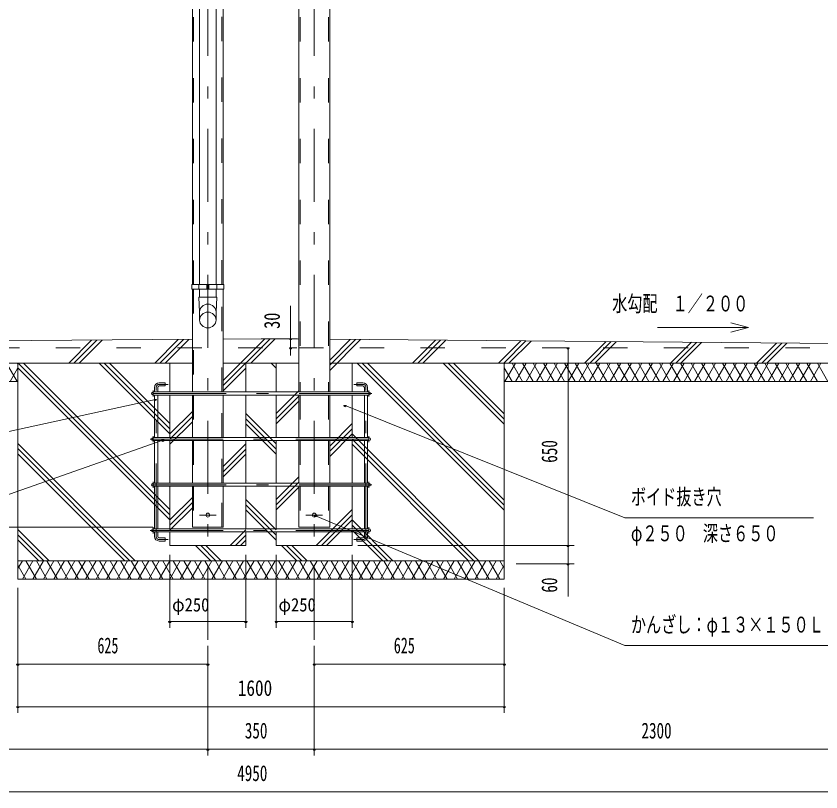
# Model space of a CAD drawing. Units: millimetres, scale not verified, with parts at other scales. Extents: x -35377 to 35394, y -16800 to 16800.
# Drawn here: x 19125 to 29715, y -3848 to 6356 of the extents above; entities that cross this region are included whole.
import ezdxf
from ezdxf.enums import TextEntityAlignment as Align

# ---------------------------------------------------------------- set-up
doc = ezdxf.new("R2010")
doc.units = ezdxf.units.MM
doc.header["$LTSCALE"] = 80
doc.linetypes.add('USER2', pattern=[10, 4, -6])
doc.linetypes.add('USER3', pattern=[24, 12, -5, 2, -5])
for name, color, linetype, lineweight in [('0-6_2-02BOLD', 7, 'Continuous', 18), ('0-7_2-12HIDDEN', 3, 'USER2', 18), ('0-8_2-22CENTER', 3, 'USER3', 18), ('0-A_2-52DIM', 3, 'Continuous', 18), ('0-B_2-62HATCH', 2, 'Continuous', 18)]:
    doc.layers.add(name, color=color, linetype=linetype, lineweight=lineweight)
doc.styles.add('ＭＳ ゴシック', font='')
doc.styles.get('ＭＳ ゴシック').set_extended_font_data('MS Gothic')

msp = doc.modelspace()

# ---------------------------------------------------------------- linework, layer by layer
at = {"layer": '0-6_2-02BOLD'}
for p, q in [((21537.92, 9991.89), (21537.92, 2826.27)), ((21757.96, 2826.27), (21757.96, 9991.89)), ((21444.73, 2826.27), (21444.73, 7939.89)), ((21851.13, 7939.89), (21851.13, 2826.28)), ((22844.73, 7939.89), (22844.73, 1411.89)), ((23251.13, 1411.89), (23251.13, 7939.89)), ((21444.73, 1411.89), (21444.73, 2762.28)), ((21531.5, 2826.27), (21531.5, 2762.28)), ((21537.89, 2762.28), (21537.89, 2660.41)), ((21635.73, 2762.28), (21635.73, 2826.28)), ((21660.13, 2794.28), (21635.73, 2794.28)), ((21660.13, 2826.28), (21660.13, 2762.28)), ((21757.89, 2762.28), (21757.89, 2660.41)), ((21764.29, 2762.28), (21764.29, 2826.27)), ((21851.13, 2762.28), (21851.13, 1411.89)), ((22347.93, 2111.89), (22829.73, 2109.49)), ((23251.13, 2104.59), (32247.93, 2031.89)), ((21444.73, 1791.89), (12447.93, 1791.89)), ((21147.93, 1791.89), (21147.93, 1411.89)), ((21851.13, 1791.89), (22844.73, 1791.89)), ((22147.93, 1411.89), (22147.93, 1791.89)), ((22547.93, 1791.89), (22547.93, 1411.89)), ((23251.13, 1791.89), (32247.93, 1791.89)), ((23547.93, 1411.89), (23547.93, 1791.89)), ((23767.93, 1411.89), (20927.93, 1411.89)), ((20947.93, 1411.89), (20947.93, 1471.89)), ((20987.93, 1471.89), (20987.93, 1411.89)), ((23707.93, 1411.89), (23707.93, 1471.89)), ((23747.93, 1471.89), (23747.93, 1411.89)), ((20927.93, 1371.89), (23767.93, 1371.89)), ((20947.93, 811.89), (20947.93, 1371.89)), ((20987.93, 1371.89), (20987.93, 811.89)), ((21147.93, 1371.89), (21147.93, 811.89)), ((21444.72, 811.89), (21444.72, 1371.89)), ((21851.13, 1371.89), (21851.13, 811.89)), ((22147.93, 811.89), (22147.93, 1371.89)), ((22547.93, 1371.89), (22547.93, 811.89)), ((22844.73, 1371.89), (22844.73, 811.89)), ((23251.13, 811.89), (23251.13, 1371.89)), ((23547.93, 811.89), (23547.93, 1371.89)), ((23707.93, 811.89), (23707.93, 1371.89)), ((23747.93, 1371.89), (23747.93, 811.89)), ((23767.93, 811.89), (20927.93, 811.89)), ((20927.93, 771.89), (23767.93, 771.89)), ((20947.93, 211.89), (20947.93, 771.89)), ((20987.93, 771.89), (20987.93, 211.89)), ((21147.93, 771.89), (21147.93, 211.89)), ((21444.72, 211.89), (21444.72, 771.89)), ((21851.13, 771.89), (21851.13, 211.89)), ((22147.93, 211.89), (22147.93, 771.89)), ((22547.93, 771.89), (22547.93, 211.89)), ((22844.73, 771.89), (22844.73, 211.89)), ((23251.13, 211.89), (23251.13, 771.89)), ((23547.93, 211.89), (23547.93, 771.89)), ((23707.93, 211.89), (23707.93, 771.89)), ((23747.93, 771.89), (23747.93, 211.89)), ((23767.93, 211.89), (20927.93, 211.89)), ((20927.93, 171.89), (23767.93, 171.89)), ((20947.93, -388.11), (20947.93, 171.89)), ((20987.93, 171.89), (20987.93, -388.11)), ((21147.93, 171.89), (21147.93, -388.11)), ((21851.13, 171.89), (21851.13, -368.11)), ((22147.93, -388.11), (22147.93, 171.89)), ((22547.93, 171.89), (22547.93, -388.11)), ((23547.93, -388.11), (23547.93, 171.89)), ((23707.93, -388.11), (23707.93, 171.89)), ((23747.93, 171.89), (23747.93, -388.11)), ((23767.93, -388.11), (20927.93, -388.11)), ((20927.93, -428.11), (23767.93, -428.11)), ((20947.93, -488.11), (20947.93, -428.11)), ((20987.93, -428.11), (20987.93, -488.11)), ((23687.93, -508.11), (23607.93, -508.11)), ((23707.93, -488.11), (23707.93, -428.11)), ((23747.93, -428.11), (23747.93, -488.11)), ((25547.94, -808.11), (19147.93, -808.11))]:
    msp.add_line(p, q, dxfattribs=at)
msp.add_lwpolyline([(21438.33, 2762.28), (21857.51, 2762.28), (21857.51, 2826.27), (21438.33, 2826.27)], close=True, dxfattribs=at)
for points in [[(21529.91, 2660.42), (21537.92, 2461.78), (21537.92, 2358.39)], [(21757.9, 2358.39), (21757.9, 2461.78), (21765.9, 2660.42), (21529.91, 2660.42)], [(19147.93, 1551.89), (12447.93, 1551.89), (12447.93, 2031.89), (21444.73, 2104.59)], [(22844.73, 2107.88), (22347.93, 2111.89), (21851.13, 2107.88)], [(32247.93, 2031.89), (32247.93, 1551.89), (25547.94, 1551.89)], [(25547.94, 1791.89), (25547.94, -1048.11), (19147.93, -1048.11), (19147.93, 1791.89)], [(21007.93, 1491.89), (21087.93, 1491.89), (21087.93, 1531.89), (21007.93, 1531.89)], [(23687.93, 1491.89), (23607.93, 1491.89), (23607.93, 1531.89), (23687.93, 1531.89)], [(21851.13, -368.11), (21444.72, -368.11), (21444.72, 171.89)], [(22844.73, 171.89), (22844.73, -368.11), (23251.13, -368.11), (23251.13, 171.89)], [(21007.93, -508.11), (21087.93, -508.11), (21087.93, -548.11), (21007.93, -548.11)], [(21147.93, -428.11), (21147.93, -608.11), (22147.93, -608.11), (22147.93, -428.11)], [(22547.93, -428.11), (22547.93, -608.11), (23547.93, -608.11), (23547.93, -428.11)], [(23607.93, -508.11), (23607.93, -548.11), (23687.93, -548.11)]]:
    msp.add_lwpolyline(points, dxfattribs=at)
for centre in [(21647.93, -208.11), (23047.93, -208.11)]:
    msp.add_circle(centre, 26, dxfattribs=at)
for centre, radius, start, end in [((21647.92, 2457.86), 110.21, 3.55865, 176.44131), ((21647.92, 2351.56), 110.21, 3.55865, 176.44131), ((21647.92, 2365.24), 110.21, 183.56302, 356.43695), ((21007.93, 1471.89), 60, 90, 180), ((21007.93, 1471.89), 20, 90, 180), ((23687.93, 1471.89), 60, 0, 90), ((23687.93, 1471.89), 20, 0, 90), ((20927.93, 1391.89), 20, 90, 270), ((23767.93, 1391.89), 20, 270, 90), ((20927.93, 791.89), 20, 90, 270), ((23767.93, 791.89), 20, 270, 90), ((20927.93, 191.89), 20, 90, 270), ((23767.93, 191.89), 20, 270, 90), ((20927.93, -408.11), 20, 90, 270), ((23767.93, -408.11), 20, 270, 90), ((21007.93, -488.11), 60, 180, 270), ((21007.93, -488.11), 20, 180, 270), ((23687.93, -488.11), 60, 270, 0), ((23687.93, -488.11), 20, 270, 0)]:
    msp.add_arc(centre, radius, start, end, dxfattribs=at)
at = {"layer": '0-7_2-12HIDDEN'}
for p, q in [((21461.53, 7939.89), (21461.53, 2826.27)), ((21834.33, 2826.28), (21834.33, 7939.89)), ((22861.53, 7939.89), (22861.53, 1411.89)), ((23234.33, 7939.89), (23234.33, 1411.89)), ((21461.53, 2762.28), (21461.53, 1411.89)), ((21834.33, 1411.89), (21834.33, 2762.28)), ((12447.93, 1991.89), (32247.93, 1991.89)), ((21461.53, 1371.89), (21461.53, 811.89)), ((21834.33, 811.89), (21834.33, 1371.89)), ((22861.53, 1371.89), (22861.53, 811.89)), ((23234.33, 1371.89), (23234.33, 811.89)), ((21461.53, 771.89), (21461.53, 211.89)), ((21834.33, 211.89), (21834.33, 771.89)), ((22861.53, 771.89), (22861.53, 211.89)), ((23234.33, 771.89), (23234.33, 211.89)), ((21461.53, 171.89), (21461.53, -368.11)), ((21834.33, -368.11), (21834.33, 171.89)), ((22861.53, 171.89), (22861.53, -368.11)), ((23234.33, 171.89), (23234.33, -368.11))]:
    msp.add_line(p, q, dxfattribs=at)
at = {"layer": '0-8_2-22CENTER'}
for p, q in [((21647.93, -1848.11), (21647.93, 11055.89)), ((23047.93, -1848.11), (23047.93, 11055.89)), ((21007.93, 1511.89), (21127.93, 1511.89)), ((23687.93, 1511.89), (23567.93, 1511.89)), ((23807.93, 1391.89), (20887.93, 1391.89)), ((20927.93, 1431.89), (20927.93, 1351.89)), ((20967.93, -488.11), (20967.93, 1471.89)), ((23727.93, -488.11), (23727.93, 1471.89)), ((23767.93, 1431.89), (23767.93, 1351.89)), ((20887.93, 791.89), (23807.93, 791.89)), ((20927.93, 751.89), (20927.93, 831.89)), ((23767.93, 831.89), (23767.93, 751.89)), ((20927.93, 231.89), (20927.93, 151.89)), ((23767.93, 231.89), (23767.93, 151.89)), ((23807.93, 191.89), (20887.93, 191.89)), ((21539.12, -208.11), (21756.74, -208.11)), ((23156.74, -208.11), (22939.12, -208.11)), ((20887.93, -408.11), (23807.93, -408.11)), ((20927.93, -368.11), (20927.93, -448.11)), ((23767.93, -368.11), (23767.93, -448.11)), ((21127.93, -528.11), (21007.93, -528.11)), ((23567.93, -528.11), (23687.93, -528.11))]:
    msp.add_line(p, q, dxfattribs=at)
for centre, start, end in [((21007.93, 1471.89), 90, 180), ((23687.93, 1471.89), 0, 90), ((21007.93, -488.11), 180, 270), ((23687.93, -488.11), 270, 0)]:
    msp.add_arc(centre, 40, start, end, dxfattribs=at)
at = {"layer": '0-A_2-52DIM'}
for p, q in [((22737.58, 1891.46), (22737.58, 2543.89)), ((28530.88, 2198.1), (28762.7, 2260.21)), ((22817.58, 2111.89), (22450.47, 2111.89)), ((22753.58, 2111.89), (22721.58, 2111.89)), ((22753.58, 1991.89), (22721.58, 1991.89)), ((22737.58, 1991.89), (22817.58, 1991.89)), ((26403.94, 1991.89), (26371.94, 1991.89)), ((26387.94, 1991.89), (26387.94, -1280.11)), ((20974.17, 1314.95), (20942.17, 1314.95)), ((23469.1, 1234.46), (23437.1, 1234.46)), ((21071.7, 776.26), (21039.7, 776.26)), ((23080.63, -215.72), (23048.63, -215.72)), ((9687.92, -368.11), (20924.73, -368.11)), ((23621.15, -608.11), (26467.94, -608.11)), ((26403.94, -608.11), (26371.94, -608.11)), ((21147.93, -1688.11), (21147.93, -728.11)), ((22147.93, -1688.11), (22147.93, -728.11)), ((22547.93, -728.11), (22547.93, -1688.11)), ((23547.93, -1688.11), (23547.93, -728.11)), ((26467.94, -848.11), (25706.08, -848.11)), ((26403.94, -848.11), (26371.94, -848.11)), ((19147.93, -2808.11), (19147.93, -1164.29)), ((25547.93, -1164.29), (25547.93, -2808.11)), ((21163.93, -1608.11), (21131.93, -1608.11)), ((22147.93, -1608.11), (21147.93, -1608.11)), ((22163.93, -1608.11), (22131.93, -1608.11)), ((22563.93, -1608.11), (22531.93, -1608.11)), ((22547.93, -1608.11), (23547.93, -1608.11)), ((23563.93, -1608.11), (23531.93, -1608.11)), ((21647.93, -1925.64), (21647.93, -3368.11)), ((23047.93, -3368.11), (23047.93, -1925.64)), ((19163.93, -2168.11), (19131.93, -2168.11)), ((19147.93, -2168.11), (21647.93, -2168.11)), ((21663.93, -2168.11), (21631.93, -2168.11)), ((23063.93, -2168.11), (23031.93, -2168.11)), ((25547.93, -2168.11), (23047.93, -2168.11)), ((25563.93, -2168.11), (25531.93, -2168.11)), ((19163.93, -2728.11), (19131.93, -2728.11)), ((25547.93, -2728.11), (19147.93, -2728.11)), ((25563.93, -2728.11), (25531.93, -2728.11)), ((32247.93, -3288.11), (12447.93, -3288.11)), ((21663.93, -3288.11), (21631.93, -3288.11)), ((23063.93, -3288.11), (23031.93, -3288.11)), ((32247.93, -3848.1), (12447.93, -3848.1))]:
    msp.add_line(p, q, dxfattribs=at)
for points in [[(27562.7, 2260.21), (28762.7, 2260.21), (28530.88, 2322.33)], [(20958.17, 1314.95), (18883.23, 862.29), (16883.23, 862.29)], [(29615.32, -242.74), (27135.32, -242.74), (23453.1, 1234.46)], [(16163.23, 13.27), (18883.23, 13.27), (21055.7, 776.26)], [(23064.63, -215.72), (27135.32, -1922.74), (30335.32, -1922.74)]]:
    msp.add_lwpolyline(points, dxfattribs=at)
for centre in [(22737.58, 2111.89), (22737.58, 1991.89), (26387.94, 1991.89), (20958.17, 1314.95), (23453.1, 1234.46), (21055.7, 776.26), (23064.63, -215.72), (26387.94, -608.11), (26387.94, -848.11), (21147.93, -1608.11), (22147.93, -1608.11), (22547.93, -1608.11), (23547.93, -1608.11), (19147.93, -2168.11), (21647.93, -2168.11), (23047.93, -2168.11), (25547.93, -2168.11), (19147.93, -2728.11), (25547.93, -2728.11), (21647.93, -3288.11), (23047.93, -3288.11)]:
    msp.add_arc(centre, 16, 180, 0, dxfattribs=at)
at = {"layer": '0-B_2-62HATCH'}
for p, q in [((19817.31, 1791.89), (20118.89, 2093.47)), ((20187.34, 2094.03), (19885.19, 1791.89)), ((19953.08, 1791.89), (20255.79, 2094.6)), ((21259.69, 2102.9), (20948.68, 1791.89)), ((21016.56, 1791.89), (21328.14, 2103.46)), ((21396.59, 2104.03), (21084.45, 1791.89)), ((21851.13, 1562.97), (22399.8, 2111.63)), ((22467.34, 2111.29), (21851.13, 1495.09)), ((22215.82, 1791.89), (22534.89, 2110.96)), ((23589.05, 2101.63), (23251.12, 1763.71)), ((23521.72, 2102.19), (23251.13, 1831.59)), ((23251.13, 1695.83), (23656.38, 2101.08)), ((24643.82, 2092.92), (24342.79, 1791.89)), ((24410.68, 1791.89), (24711.15, 2092.36)), ((24778.47, 2091.8), (24478.56, 1791.89)), ((25474.16, 1791.89), (25765.92, 2083.64)), ((25542.05, 1791.89), (25833.25, 2083.09)), ((25900.57, 2082.53), (25609.93, 1791.89)), ((26605.53, 1791.89), (26888.02, 2074.37)), ((26955.34, 2073.81), (26673.42, 1791.89)), ((27022.67, 2073.26), (26741.3, 1791.89)), ((27736.91, 1791.89), (28010.11, 2065.1)), ((28077.44, 2064.54), (27804.79, 1791.89)), ((27872.67, 1791.89), (28144.77, 2063.98)), ((28868.28, 1791.89), (29132.21, 2055.82)), ((29199.53, 2055.27), (28936.16, 1791.89)), ((29266.86, 2054.71), (29004.04, 1791.89)), ((18999.29, 1791.89), (19137.85, 1551.89)), ((19147.93, 1729.34), (19045.48, 1551.89)), ((19137.86, 1791.89), (19147.93, 1774.44)), ((21147.93, -270.1), (19147.93, 1729.9)), ((19153.82, 1791.89), (21147.93, -202.22)), ((21147.93, -134.33), (19221.7, 1791.89)), ((20217.31, 1791.89), (21147.93, 861.27)), ((21147.93, 929.15), (20285.19, 1791.89)), ((20353.07, 1791.89), (21147.93, 997.04)), ((21851.13, 1427.2), (22147.93, 1724)), ((22480.05, 1791.89), (22547.93, 1724.01)), ((25547.94, -144.63), (23611.42, 1791.89)), ((23679.3, 1791.89), (25547.94, -76.74)), ((25547.94, -8.86), (23747.19, 1791.89)), ((24742.79, 1791.89), (25547.94, 986.75)), ((25547.94, 1054.63), (24810.68, 1791.89)), ((24878.56, 1791.89), (25547.94, 1122.51)), ((25547.94, 1774.48), (25557.99, 1791.89)), ((25650.37, 1551.89), (25547.94, 1729.3)), ((25696.55, 1791.89), (25557.99, 1551.89)), ((25650.37, 1791.89), (25788.93, 1551.89)), ((25835.12, 1791.89), (25696.55, 1551.89)), ((25927.49, 1551.89), (25788.93, 1791.89)), ((25835.12, 1551.89), (25973.68, 1791.89)), ((25927.49, 1791.88), (26066.05, 1551.88)), ((26112.24, 1791.88), (25973.67, 1551.88)), ((26204.62, 1551.89), (26066.05, 1791.89)), ((26112.24, 1551.89), (26250.8, 1791.89)), ((26204.62, 1791.89), (26343.18, 1551.89)), ((26389.37, 1791.89), (26250.81, 1551.89)), ((26481.75, 1551.89), (26343.18, 1791.89)), ((26389.37, 1551.89), (26527.94, 1791.89)), ((26481.75, 1791.89), (26620.32, 1551.89)), ((26666.5, 1791.89), (26527.94, 1551.89)), ((26758.88, 1551.89), (26620.32, 1791.89)), ((26666.5, 1551.89), (26805.06, 1791.89)), ((26758.88, 1791.89), (26897.44, 1551.89)), ((26943.63, 1791.89), (26805.07, 1551.89)), ((27036.01, 1551.89), (26897.45, 1791.89)), ((26943.63, 1551.89), (27082.19, 1791.89)), ((27036.01, 1791.89), (27174.57, 1551.89)), ((27220.76, 1791.89), (27082.19, 1551.89)), ((27313.14, 1551.89), (27174.57, 1791.89)), ((27220.76, 1551.89), (27359.32, 1791.89)), ((27313.14, 1791.89), (27451.7, 1551.89)), ((27497.89, 1791.89), (27359.32, 1551.89)), ((27590.26, 1551.89), (27451.7, 1791.89)), ((27497.89, 1551.89), (27636.45, 1791.89)), ((27590.26, 1791.89), (27728.83, 1551.89)), ((27775.02, 1791.89), (27636.45, 1551.89)), ((27867.39, 1551.89), (27728.83, 1791.89)), ((27775.01, 1551.89), (27913.58, 1791.89)), ((28005.96, 1551.89), (27867.39, 1791.89)), ((28052.14, 1791.89), (27913.58, 1551.89)), ((28005.96, 1791.89), (28144.52, 1551.89)), ((28190.71, 1791.89), (28052.14, 1551.89)), ((28283.08, 1551.89), (28144.52, 1791.89)), ((28190.71, 1551.89), (28329.27, 1791.89)), ((28283.09, 1791.89), (28421.65, 1551.89)), ((28467.84, 1791.89), (28329.27, 1551.89)), ((28560.21, 1551.89), (28421.65, 1791.89)), ((28467.84, 1551.89), (28606.4, 1791.89)), ((28560.21, 1791.89), (28698.78, 1551.89)), ((28744.96, 1791.89), (28606.4, 1551.89)), ((28837.34, 1551.89), (28698.78, 1791.89)), ((28744.97, 1551.89), (28883.53, 1791.89)), ((28975.91, 1551.89), (28837.34, 1791.89)), ((29022.1, 1791.89), (28883.53, 1551.89)), ((28975.91, 1791.89), (29114.47, 1551.89)), ((29160.66, 1791.89), (29022.09, 1551.89)), ((29253.04, 1551.89), (29114.47, 1791.89)), ((29160.66, 1551.89), (29299.22, 1791.89)), ((29253.04, 1791.89), (29391.6, 1551.89)), ((29437.79, 1791.89), (29299.22, 1551.89)), ((29530.16, 1551.89), (29391.6, 1791.89)), ((29437.79, 1551.89), (29576.35, 1791.89)), ((29530.16, 1791.89), (29668.73, 1551.89)), ((29714.91, 1791.89), (29576.35, 1551.89)), ((29807.29, 1551.89), (29668.73, 1791.89)), ((22547.93, 1128.39), (22844.73, 1425.19)), ((22844.73, 1357.31), (22547.93, 1060.51)), ((22547.93, 992.63), (22844.73, 1289.43)), ((21147.93, 859.76), (21444.72, 1156.56)), ((21444.72, 1088.68), (21147.93, 791.88)), ((22147.93, 1128.4), (22547.93, 728.41)), ((22547.93, 660.52), (22147.93, 1060.52)), ((21147.93, 724), (21444.72, 1020.79)), ((22147.93, 992.64), (22547.93, 592.64)), ((23251.13, 700.22), (23547.93, 997.02)), ((23547.93, 929.14), (23251.13, 632.34)), ((23251.13, 564.46), (23547.93, 861.26)), ((23547.93, 859.78), (25215.81, -808.11)), ((23547.93, 791.89), (25147.93, -808.11)), ((19147.93, 734.29), (20690.33, -808.11)), ((20622.45, -808.11), (19147.93, 666.41)), ((21851.13, 431.6), (22147.93, 728.39)), ((22147.93, 660.51), (21851.13, 363.71)), ((25080.05, -808.11), (23547.93, 724.01)), ((19147.93, 598.53), (20554.57, -808.11)), ((21851.13, 295.83), (22147.93, 592.63)), ((22844.73, 293.82), (22547.93, -2.98)), ((22547.93, -70.86), (22844.73, 225.94)), ((22844.73, 158.05), (22547.93, -138.74)), ((21147.93, -271.61), (21444.72, 25.19)), ((21444.72, -42.7), (21147.93, -339.49)), ((22547.93, -402.97), (22147.93, -2.97)), ((22147.93, -70.85), (22547.93, -470.85)), ((21147.93, -407.37), (21444.72, -110.58)), ((22547.93, -538.73), (22147.93, -138.73)), ((23547.93, -134.35), (23074.17, -608.11)), ((23142.05, -608.11), (23547.93, -202.23)), ((23547.93, -270.11), (23209.93, -608.11)), ((24084.44, -808.11), (23547.93, -271.6)), ((19558.96, -808.11), (19147.93, -397.08)), ((22147.93, -402.98), (21942.8, -608.11)), ((23547.93, -339.48), (24016.56, -808.11)), ((23948.68, -808.11), (23547.93, -407.36)), ((19147.93, -464.96), (19491.08, -808.11)), ((22010.68, -608.11), (22147.93, -470.86)), ((19423.2, -808.11), (19147.93, -532.84)), ((21685.94, -808.11), (21485.94, -608.11)), ((21553.82, -608.11), (21753.82, -808.11)), ((21821.7, -808.11), (21621.7, -608.11)), ((22147.93, -538.74), (22078.56, -608.11)), ((22817.31, -808.11), (22617.31, -608.11)), ((22685.19, -608.11), (22885.19, -808.11)), ((22953.07, -808.11), (22753.08, -608.11)), ((19207.15, -808.11), (19147.93, -910.68)), ((19207.15, -1048.11), (19345.71, -808.11)), ((19391.9, -1048.11), (19253.34, -808.11)), ((19484.28, -808.11), (19345.71, -1048.11)), ((19530.47, -1048.11), (19391.9, -808.11)), ((19622.84, -808.11), (19484.28, -1048.11)), ((19530.47, -808.11), (19669.03, -1048.11)), ((19622.84, -1048.11), (19761.4, -808.11)), ((19807.59, -1048.11), (19669.03, -808.11)), ((19899.97, -808.11), (19761.4, -1048.11)), ((19807.59, -808.11), (19946.16, -1048.11)), ((19899.97, -1048.11), (20038.53, -808.11)), ((20084.72, -1048.11), (19946.16, -808.11)), ((20177.1, -808.11), (20038.53, -1048.11)), ((20084.72, -808.11), (20223.29, -1048.11)), ((20177.1, -1048.11), (20315.66, -808.11)), ((20361.85, -1048.11), (20223.29, -808.11)), ((20454.22, -808.11), (20315.66, -1048.11)), ((20361.85, -808.11), (20500.42, -1048.11)), ((20454.22, -1048.11), (20592.79, -808.11)), ((20638.98, -1048.11), (20500.42, -808.11)), ((20731.35, -808.11), (20592.79, -1048.11)), ((20638.98, -808.11), (20777.55, -1048.11)), ((20731.35, -1048.11), (20869.92, -808.11)), ((20916.11, -1048.11), (20777.55, -808.11)), ((21008.48, -808.11), (20869.92, -1048.11)), ((20916.11, -808.11), (21054.67, -1048.11)), ((21008.48, -1048.11), (21147.05, -808.11)), ((21193.24, -1048.11), (21054.67, -808.11)), ((21285.61, -808.11), (21147.05, -1048.11)), ((21193.24, -808.11), (21331.8, -1048.11)), ((21285.61, -1048.11), (21424.17, -808.11)), ((21470.36, -1048.11), (21331.8, -808.11)), ((21562.74, -808.11), (21424.17, -1048.11)), ((21470.36, -808.11), (21608.93, -1048.11)), ((21562.74, -1048.11), (21701.3, -808.11)), ((21747.49, -1048.11), (21608.93, -808.11)), ((21839.87, -808.11), (21701.3, -1048.11)), ((21747.49, -808.11), (21886.05, -1048.11)), ((21839.87, -1048.11), (21978.43, -808.11)), ((22024.62, -1048.11), (21886.05, -808.11)), ((22116.99, -808.11), (21978.43, -1048.11)), ((22024.62, -808.11), (22163.18, -1048.11)), ((22116.99, -1048.11), (22255.56, -808.11)), ((22301.75, -1048.11), (22163.18, -808.11)), ((22394.12, -808.11), (22255.56, -1048.11)), ((22301.75, -808.11), (22440.31, -1048.11)), ((22394.12, -1048.11), (22532.68, -808.11)), ((22578.88, -1048.11), (22440.31, -808.11)), ((22671.25, -808.11), (22532.68, -1048.11)), ((22578.88, -808.11), (22717.44, -1048.11)), ((22671.25, -1048.11), (22809.81, -808.11)), ((22717.44, -808.11), (22856.01, -1048.11)), ((22809.81, -1048.11), (22948.38, -808.11)), ((22856.01, -808.11), (22994.57, -1048.11)), ((22948.38, -1048.11), (23086.94, -808.11)), ((23133.13, -1048.11), (22994.57, -808.11)), ((23225.51, -808.11), (23086.94, -1048.11)), ((23133.13, -808.11), (23271.7, -1048.11)), ((23225.51, -1048.11), (23364.07, -808.11)), ((23410.26, -1048.11), (23271.7, -808.11)), ((23502.64, -808.11), (23364.07, -1048.11)), ((23410.26, -808.11), (23548.82, -1048.11)), ((23502.63, -1048.11), (23641.2, -808.11)), ((23687.39, -1048.11), (23548.82, -808.11)), ((23779.76, -808.11), (23641.2, -1048.11)), ((23687.39, -808.11), (23825.95, -1048.11)), ((23779.76, -1048.11), (23918.33, -808.11)), ((23964.52, -1048.11), (23825.95, -808.11)), ((24056.89, -808.11), (23918.33, -1048.11)), ((23964.52, -808.11), (24103.08, -1048.11)), ((24056.89, -1048.11), (24195.46, -808.11)), ((24241.64, -1048.11), (24103.08, -808.11)), ((24334.02, -808.11), (24195.45, -1048.11)), ((24241.64, -808.11), (24380.21, -1048.11)), ((24334.02, -1048.11), (24472.58, -808.11)), ((24518.77, -1048.11), (24380.21, -808.11)), ((24611.15, -808.11), (24472.58, -1048.11)), ((24518.77, -808.11), (24657.34, -1048.11)), ((24611.15, -1048.11), (24749.71, -808.11)), ((24795.9, -1048.11), (24657.34, -808.11)), ((24888.28, -808.11), (24749.71, -1048.11)), ((24795.9, -808.11), (24934.47, -1048.11)), ((24888.28, -1048.11), (25026.84, -808.11)), ((25073.03, -1048.11), (24934.47, -808.11)), ((25165.41, -808.11), (25026.84, -1048.11)), ((25211.59, -1048.11), (25073.03, -808.11)), ((25303.97, -808.11), (25165.41, -1048.11)), ((25211.59, -808.11), (25350.16, -1048.11)), ((25303.97, -1048.11), (25442.54, -808.11)), ((25488.72, -1048.11), (25350.16, -808.11)), ((25488.72, -808.11), (25547.94, -910.68)), ((19147.93, -865.54), (19253.34, -1048.11)), ((25547.94, -865.54), (25442.53, -1048.11))]:
    msp.add_line(p, q, dxfattribs=at)

# ---------------------------------------------------------------- texts
at = {"layer": '0-A_2-52DIM', "color": 7, "style": 'ＭＳ ゴシック'}
for s, height, width, p in [('水勾配\u3000１／２００', 208.4, 0.7, (26968.24, 2408.64)), ('ボイド抜き穴', 208.4, 0.7, (27215.32, -134.32)), ('φ２５０\u3000深さ６５０', 208.4, 0.7, (27215.33, -614.32)), ('φ250', 177.1, 0.9, (21177.93, -1528.11)), ('φ250', 177.1, 0.9, (22577.93, -1528.11)), ('かんざし：φ１３×１５０Ｌ', 208.4, 0.7, (27215.32, -1814.32)), ('625', 208.4, 0.65, (20195.02, -2088.11)), ('625', 208.4, 0.65, (24095.02, -2088.11)), ('1600', 208.4, 0.8, (22041.51, -2648.11)), ('350', 208.4, 0.7, (22134.7, -3208.11)), ('2300', 208.4, 0.7, (27353.63, -3208.11)), ('4950', 208.4, 0.7, (22034.4, -3768.1))]:
    msp.add_text(s, height=height, dxfattribs=dict(at, width=width)).set_placement(p, align=Align.BOTTOM_LEFT)
for s, width, p in [('30', 0.75, (22657.58, 2242.59)), ('650', 0.7, (26307.94, 480.79)), ('60', 0.7, (26307.94, -1227.5))]:
    msp.add_text(s, height=208.4, rotation=90, dxfattribs=dict(at, width=width)).set_placement(p, align=Align.BOTTOM_LEFT)

doc.saveas('drawing.dxf')
